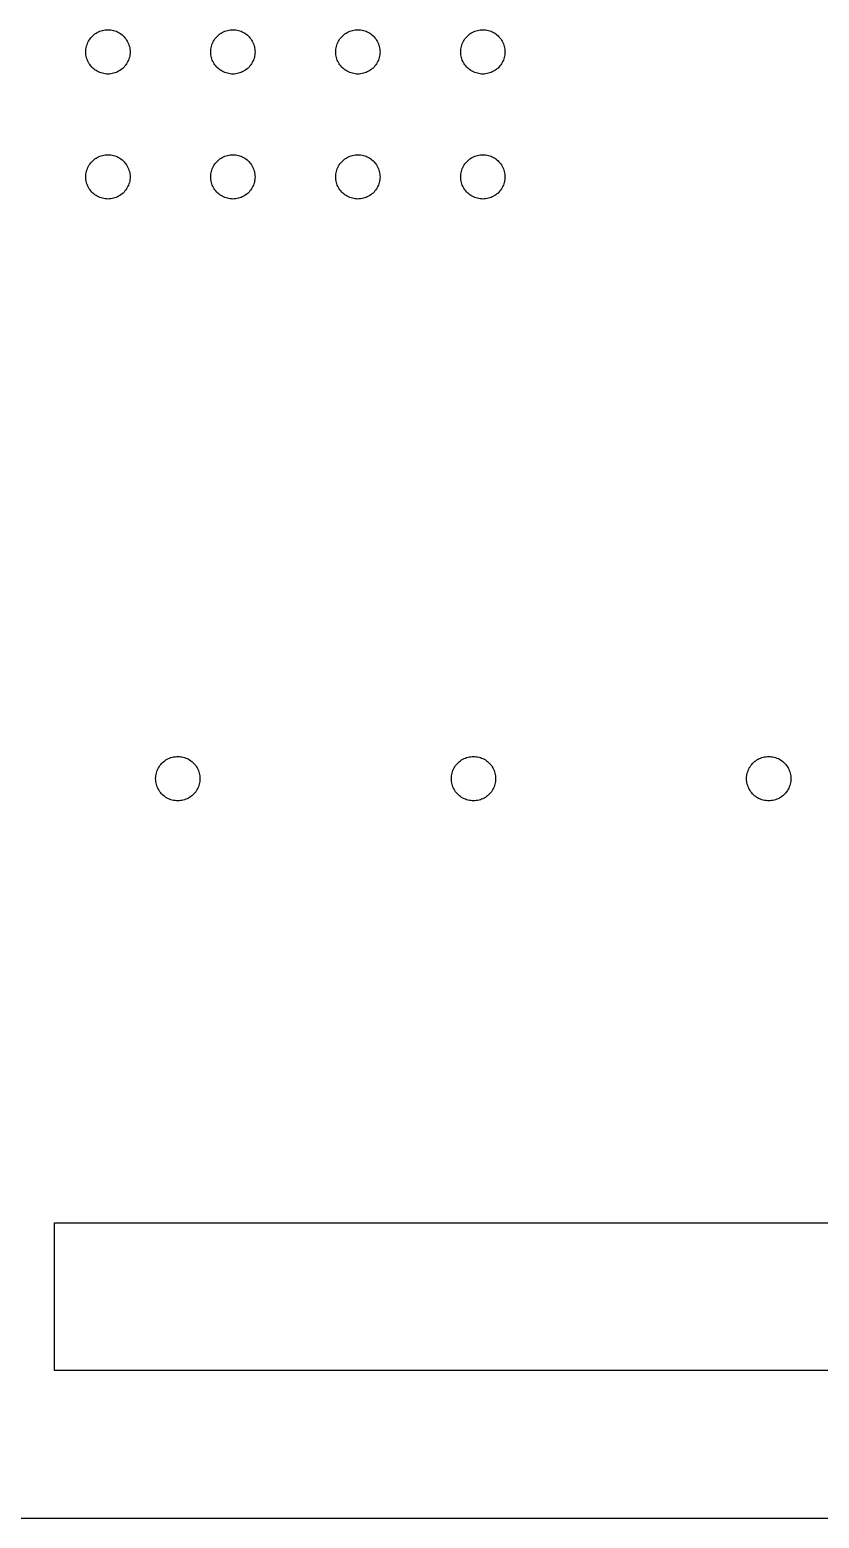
# Model space of a CAD drawing. Header units: metres. Extents: x 0 to 494, y 0 to 238.
# Drawn here: x 28.62 to 44.67, y 84.65 to 114.9 of the extents above; entities that cross this region are included whole.
import ezdxf

# ---------------------------------------------------------------- set-up
doc = ezdxf.new("R2010")
doc.units = ezdxf.units.M

msp = doc.modelspace()

# ---------------------------------------------------------------- linework, layer by layer
for p, q in [((29.8028, 114.638), (29.8157, 114.663)), ((29.8157, 114.663), (29.83, 114.688)), ((29.83, 114.688), (29.8459, 114.711)), ((29.8459, 114.711), (29.8633, 114.733)), ((29.8633, 114.733), (29.882, 114.755)), ((29.882, 114.755), (29.9019, 114.775)), ((29.9019, 114.775), (29.9232, 114.793)), ((29.9232, 114.793), (29.9455, 114.811)), ((29.9455, 114.811), (29.9689, 114.826)), ((29.9689, 114.826), (29.9932, 114.841)), ((29.9932, 114.841), (30.0184, 114.854)), ((30.0184, 114.854), (30.0443, 114.865)), ((30.0443, 114.865), (30.0709, 114.874)), ((30.0709, 114.874), (30.0981, 114.882)), ((30.0981, 114.882), (30.1257, 114.889)), ((30.1257, 114.889), (30.1536, 114.893)), ((30.1536, 114.893), (30.1817, 114.896)), ((30.1817, 114.896), (30.21, 114.896)), ((30.21, 114.896), (30.2383, 114.896)), ((30.2383, 114.896), (30.2664, 114.893)), ((30.2664, 114.893), (30.2943, 114.889)), ((30.2943, 114.889), (30.3219, 114.882)), ((30.3219, 114.882), (30.349, 114.874)), ((30.349, 114.874), (30.3756, 114.865)), ((30.3756, 114.865), (30.4016, 114.854)), ((30.4016, 114.854), (30.4268, 114.841)), ((30.4268, 114.841), (30.4511, 114.826)), ((30.4511, 114.826), (30.4745, 114.811)), ((30.4745, 114.811), (30.4968, 114.793)), ((30.4968, 114.793), (30.518, 114.775)), ((30.518, 114.775), (30.538, 114.755)), ((30.538, 114.755), (30.5567, 114.733)), ((30.5567, 114.733), (30.5741, 114.711)), ((30.5741, 114.711), (30.5899, 114.688)), ((30.5899, 114.688), (30.6043, 114.663)), ((30.6043, 114.663), (30.6172, 114.638)), ((32.3428, 114.638), (32.3557, 114.663)), ((32.3557, 114.663), (32.37, 114.688)), ((32.37, 114.688), (32.3859, 114.711)), ((32.3859, 114.711), (32.4033, 114.733)), ((32.4033, 114.733), (32.422, 114.755)), ((32.422, 114.755), (32.4419, 114.775)), ((32.4419, 114.775), (32.4632, 114.793)), ((32.4632, 114.793), (32.4855, 114.811)), ((32.4855, 114.811), (32.5089, 114.826)), ((32.5089, 114.826), (32.5332, 114.841)), ((32.5332, 114.841), (32.5584, 114.854)), ((32.5584, 114.854), (32.5843, 114.865)), ((32.5843, 114.865), (32.6109, 114.874)), ((32.6109, 114.874), (32.6381, 114.882)), ((32.6381, 114.882), (32.6657, 114.889)), ((32.6657, 114.889), (32.6936, 114.893)), ((32.6936, 114.893), (32.7217, 114.896)), ((32.7217, 114.896), (32.75, 114.896)), ((32.75, 114.896), (32.7782, 114.896)), ((32.7782, 114.896), (32.8064, 114.893)), ((32.8064, 114.893), (32.8343, 114.889)), ((32.8343, 114.889), (32.8619, 114.882)), ((32.8619, 114.882), (32.8891, 114.874)), ((32.8891, 114.874), (32.9156, 114.865)), ((32.9156, 114.865), (32.9416, 114.854)), ((32.9416, 114.854), (32.9668, 114.841)), ((32.9668, 114.841), (32.9911, 114.826)), ((32.9911, 114.826), (33.0145, 114.811)), ((33.0145, 114.811), (33.0368, 114.793)), ((33.0368, 114.793), (33.058, 114.775)), ((33.058, 114.775), (33.078, 114.755)), ((33.078, 114.755), (33.0967, 114.733)), ((33.0967, 114.733), (33.114, 114.711)), ((33.114, 114.711), (33.1299, 114.688)), ((33.1299, 114.688), (33.1443, 114.663)), ((33.1443, 114.663), (33.1572, 114.638)), ((34.8828, 114.638), (34.8957, 114.663)), ((34.8957, 114.663), (34.91, 114.688)), ((34.91, 114.688), (34.9259, 114.711)), ((34.9259, 114.711), (34.9433, 114.733)), ((34.9433, 114.733), (34.962, 114.755)), ((34.962, 114.755), (34.9819, 114.775)), ((34.9819, 114.775), (35.0032, 114.793)), ((35.0032, 114.793), (35.0255, 114.811)), ((35.0255, 114.811), (35.0489, 114.826)), ((35.0489, 114.826), (35.0732, 114.841)), ((35.0732, 114.841), (35.0984, 114.854)), ((35.0984, 114.854), (35.1243, 114.865)), ((35.1243, 114.865), (35.1509, 114.874)), ((35.1509, 114.874), (35.1781, 114.882)), ((35.1781, 114.882), (35.2057, 114.889)), ((35.2057, 114.889), (35.2336, 114.893)), ((35.2336, 114.893), (35.2617, 114.896)), ((35.2617, 114.896), (35.29, 114.896)), ((35.29, 114.896), (35.3183, 114.896)), ((35.3183, 114.896), (35.3464, 114.893)), ((35.3464, 114.893), (35.3743, 114.889)), ((35.3743, 114.889), (35.4019, 114.882)), ((35.4019, 114.882), (35.429, 114.874)), ((35.429, 114.874), (35.4556, 114.865)), ((35.4556, 114.865), (35.4816, 114.854)), ((35.4816, 114.854), (35.5068, 114.841)), ((35.5068, 114.841), (35.5311, 114.826)), ((35.5311, 114.826), (35.5545, 114.811)), ((35.5545, 114.811), (35.5768, 114.793)), ((35.5768, 114.793), (35.598, 114.775)), ((35.598, 114.775), (35.618, 114.755)), ((35.618, 114.755), (35.6367, 114.733)), ((35.6367, 114.733), (35.6541, 114.711)), ((35.6541, 114.711), (35.6699, 114.688)), ((35.6699, 114.688), (35.6843, 114.663)), ((35.6843, 114.663), (35.6972, 114.638)), ((37.4228, 114.638), (37.4357, 114.663)), ((37.4357, 114.663), (37.45, 114.688)), ((37.45, 114.688), (37.4659, 114.711)), ((37.4659, 114.711), (37.4833, 114.733)), ((37.4833, 114.733), (37.502, 114.755)), ((37.502, 114.755), (37.5219, 114.775)), ((37.5219, 114.775), (37.5432, 114.793)), ((37.5432, 114.793), (37.5655, 114.811)), ((37.5655, 114.811), (37.5889, 114.826)), ((37.5889, 114.826), (37.6132, 114.841)), ((37.6132, 114.841), (37.6384, 114.854)), ((37.6384, 114.854), (37.6643, 114.865)), ((37.6643, 114.865), (37.6909, 114.874)), ((37.6909, 114.874), (37.7181, 114.882)), ((37.7181, 114.882), (37.7457, 114.889)), ((37.7457, 114.889), (37.7736, 114.893)), ((37.7736, 114.893), (37.8017, 114.896)), ((37.8017, 114.896), (37.83, 114.896)), ((37.83, 114.896), (37.8582, 114.896)), ((37.8582, 114.896), (37.8864, 114.893)), ((37.8864, 114.893), (37.9143, 114.889)), ((37.9143, 114.889), (37.9419, 114.882)), ((37.9419, 114.882), (37.9691, 114.874)), ((37.9691, 114.874), (37.9957, 114.865)), ((37.9957, 114.865), (38.0216, 114.854)), ((38.0216, 114.854), (38.0468, 114.841)), ((38.0468, 114.841), (38.0711, 114.826)), ((38.0711, 114.826), (38.0945, 114.811)), ((38.0945, 114.811), (38.1168, 114.793)), ((38.1168, 114.793), (38.138, 114.775)), ((38.138, 114.775), (38.158, 114.755)), ((38.158, 114.755), (38.1767, 114.733)), ((38.1767, 114.733), (38.194, 114.711)), ((38.194, 114.711), (38.2099, 114.688)), ((38.2099, 114.688), (38.2243, 114.663)), ((38.2243, 114.663), (38.2372, 114.638)), ((29.76, 114.446), (29.7609, 114.475)), ((29.7609, 114.418), (29.76, 114.446)), ((29.7609, 114.475), (29.7635, 114.503)), ((29.7635, 114.39), (29.7609, 114.418)), ((29.7635, 114.503), (29.768, 114.531)), ((29.768, 114.362), (29.7635, 114.39)), ((29.768, 114.531), (29.7741, 114.558)), ((29.7741, 114.335), (29.768, 114.362)), ((29.7741, 114.558), (29.782, 114.586)), ((29.782, 114.586), (29.7916, 114.612)), ((29.7916, 114.612), (29.8028, 114.638)), ((30.6172, 114.638), (30.6284, 114.612)), ((30.6284, 114.612), (30.638, 114.586)), ((30.638, 114.586), (30.6459, 114.558)), ((30.6459, 114.558), (30.652, 114.531)), ((30.652, 114.362), (30.6459, 114.335)), ((30.652, 114.531), (30.6564, 114.503)), ((30.6564, 114.39), (30.652, 114.362)), ((30.6564, 114.503), (30.6591, 114.475)), ((30.6591, 114.418), (30.6564, 114.39)), ((30.6591, 114.475), (30.66, 114.446)), ((30.66, 114.446), (30.6591, 114.418)), ((32.3, 114.446), (32.3009, 114.475)), ((32.3009, 114.418), (32.3, 114.446)), ((32.3009, 114.475), (32.3035, 114.503)), ((32.3035, 114.39), (32.3009, 114.418)), ((32.3035, 114.503), (32.308, 114.531)), ((32.308, 114.362), (32.3035, 114.39)), ((32.308, 114.531), (32.3141, 114.558)), ((32.3141, 114.335), (32.308, 114.362)), ((32.3141, 114.558), (32.322, 114.586)), ((32.322, 114.586), (32.3316, 114.612)), ((32.3316, 114.612), (32.3428, 114.638)), ((33.1572, 114.638), (33.1684, 114.612)), ((33.1684, 114.612), (33.178, 114.586)), ((33.178, 114.586), (33.1859, 114.558)), ((33.1859, 114.558), (33.192, 114.531)), ((33.192, 114.362), (33.1859, 114.335)), ((33.192, 114.531), (33.1964, 114.503)), ((33.1964, 114.39), (33.192, 114.362)), ((33.1964, 114.503), (33.1991, 114.475)), ((33.1991, 114.418), (33.1964, 114.39)), ((33.1991, 114.475), (33.2, 114.446)), ((33.2, 114.446), (33.1991, 114.418)), ((34.84, 114.446), (34.8409, 114.475)), ((34.8409, 114.418), (34.84, 114.446)), ((34.8409, 114.475), (34.8435, 114.503)), ((34.8435, 114.39), (34.8409, 114.418)), ((34.8435, 114.503), (34.848, 114.531)), ((34.848, 114.362), (34.8435, 114.39)), ((34.848, 114.531), (34.8541, 114.558)), ((34.8541, 114.335), (34.848, 114.362)), ((34.8541, 114.558), (34.862, 114.586)), ((34.862, 114.586), (34.8716, 114.612)), ((34.8716, 114.612), (34.8828, 114.638)), ((35.6972, 114.638), (35.7084, 114.612)), ((35.7084, 114.612), (35.718, 114.586)), ((35.718, 114.586), (35.7259, 114.558)), ((35.7259, 114.558), (35.732, 114.531)), ((35.732, 114.362), (35.7259, 114.335)), ((35.732, 114.531), (35.7365, 114.503)), ((35.7365, 114.39), (35.732, 114.362)), ((35.7365, 114.503), (35.7391, 114.475)), ((35.7391, 114.418), (35.7365, 114.39)), ((35.7391, 114.475), (35.74, 114.446)), ((35.74, 114.446), (35.7391, 114.418)), ((37.38, 114.446), (37.3809, 114.475)), ((37.3809, 114.418), (37.38, 114.446)), ((37.3809, 114.475), (37.3835, 114.503)), ((37.3835, 114.39), (37.3809, 114.418)), ((37.3835, 114.503), (37.388, 114.531)), ((37.388, 114.362), (37.3835, 114.39)), ((37.388, 114.531), (37.3941, 114.558)), ((37.3941, 114.335), (37.388, 114.362)), ((37.3941, 114.558), (37.402, 114.586)), ((37.402, 114.586), (37.4116, 114.612)), ((37.4116, 114.612), (37.4228, 114.638)), ((38.2372, 114.638), (38.2484, 114.612)), ((38.2484, 114.612), (38.258, 114.586)), ((38.258, 114.586), (38.2659, 114.558)), ((38.2659, 114.558), (38.272, 114.531)), ((38.272, 114.362), (38.2659, 114.335)), ((38.272, 114.531), (38.2764, 114.503)), ((38.2764, 114.39), (38.272, 114.362)), ((38.2764, 114.503), (38.2791, 114.475)), ((38.2791, 114.418), (38.2764, 114.39)), ((38.2791, 114.475), (38.28, 114.446)), ((38.28, 114.446), (38.2791, 114.418)), ((29.782, 114.307), (29.7741, 114.335)), ((29.7916, 114.281), (29.782, 114.307)), ((29.8028, 114.255), (29.7916, 114.281)), ((29.8157, 114.23), (29.8028, 114.255)), ((29.83, 114.205), (29.8157, 114.23)), ((29.8459, 114.182), (29.83, 114.205)), ((29.8633, 114.16), (29.8459, 114.182)), ((29.882, 114.138), (29.8633, 114.16)), ((29.9019, 114.118), (29.882, 114.138)), ((29.9232, 114.1), (29.9019, 114.118)), ((29.9455, 114.082), (29.9232, 114.1)), ((29.9689, 114.067), (29.9455, 114.082)), ((29.9932, 114.052), (29.9689, 114.067)), ((30.0184, 114.039), (29.9932, 114.052)), ((30.4268, 114.052), (30.4016, 114.039)), ((30.4511, 114.067), (30.4268, 114.052)), ((30.4745, 114.082), (30.4511, 114.067)), ((30.4968, 114.1), (30.4745, 114.082)), ((30.518, 114.118), (30.4968, 114.1)), ((30.538, 114.138), (30.518, 114.118)), ((30.5567, 114.16), (30.538, 114.138)), ((30.5741, 114.182), (30.5567, 114.16)), ((30.5899, 114.205), (30.5741, 114.182)), ((30.6043, 114.23), (30.5899, 114.205)), ((30.6172, 114.255), (30.6043, 114.23)), ((30.6284, 114.281), (30.6172, 114.255)), ((30.638, 114.307), (30.6284, 114.281)), ((30.6459, 114.335), (30.638, 114.307)), ((32.322, 114.307), (32.3141, 114.335)), ((32.3316, 114.281), (32.322, 114.307)), ((32.3428, 114.255), (32.3316, 114.281)), ((32.3557, 114.23), (32.3428, 114.255)), ((32.37, 114.205), (32.3557, 114.23)), ((32.3859, 114.182), (32.37, 114.205)), ((32.4033, 114.16), (32.3859, 114.182)), ((32.422, 114.138), (32.4033, 114.16)), ((32.4419, 114.118), (32.422, 114.138)), ((32.4632, 114.1), (32.4419, 114.118)), ((32.4855, 114.082), (32.4632, 114.1)), ((32.5089, 114.067), (32.4855, 114.082)), ((32.5332, 114.052), (32.5089, 114.067)), ((32.5584, 114.039), (32.5332, 114.052)), ((32.9668, 114.052), (32.9416, 114.039)), ((32.9911, 114.067), (32.9668, 114.052)), ((33.0145, 114.082), (32.9911, 114.067)), ((33.0368, 114.1), (33.0145, 114.082)), ((33.058, 114.118), (33.0368, 114.1)), ((33.078, 114.138), (33.058, 114.118)), ((33.0967, 114.16), (33.078, 114.138)), ((33.114, 114.182), (33.0967, 114.16)), ((33.1299, 114.205), (33.114, 114.182)), ((33.1443, 114.23), (33.1299, 114.205)), ((33.1572, 114.255), (33.1443, 114.23)), ((33.1684, 114.281), (33.1572, 114.255)), ((33.178, 114.307), (33.1684, 114.281)), ((33.1859, 114.335), (33.178, 114.307)), ((34.862, 114.307), (34.8541, 114.335)), ((34.8716, 114.281), (34.862, 114.307)), ((34.8828, 114.255), (34.8716, 114.281)), ((34.8957, 114.23), (34.8828, 114.255)), ((34.91, 114.205), (34.8957, 114.23)), ((34.9259, 114.182), (34.91, 114.205)), ((34.9433, 114.16), (34.9259, 114.182)), ((34.962, 114.138), (34.9433, 114.16)), ((34.9819, 114.118), (34.962, 114.138)), ((35.0032, 114.1), (34.9819, 114.118)), ((35.0255, 114.082), (35.0032, 114.1)), ((35.0489, 114.067), (35.0255, 114.082)), ((35.0732, 114.052), (35.0489, 114.067)), ((35.0984, 114.039), (35.0732, 114.052)), ((35.5068, 114.052), (35.4816, 114.039)), ((35.5311, 114.067), (35.5068, 114.052)), ((35.5545, 114.082), (35.5311, 114.067)), ((35.5768, 114.1), (35.5545, 114.082)), ((35.598, 114.118), (35.5768, 114.1)), ((35.618, 114.138), (35.598, 114.118)), ((35.6367, 114.16), (35.618, 114.138)), ((35.6541, 114.182), (35.6367, 114.16)), ((35.6699, 114.205), (35.6541, 114.182)), ((35.6843, 114.23), (35.6699, 114.205)), ((35.6972, 114.255), (35.6843, 114.23)), ((35.7084, 114.281), (35.6972, 114.255)), ((35.718, 114.307), (35.7084, 114.281)), ((35.7259, 114.335), (35.718, 114.307)), ((37.402, 114.307), (37.3941, 114.335)), ((37.4116, 114.281), (37.402, 114.307)), ((37.4228, 114.255), (37.4116, 114.281)), ((37.4357, 114.23), (37.4228, 114.255)), ((37.45, 114.205), (37.4357, 114.23)), ((37.4659, 114.182), (37.45, 114.205)), ((37.4833, 114.16), (37.4659, 114.182)), ((37.502, 114.138), (37.4833, 114.16)), ((37.5219, 114.118), (37.502, 114.138)), ((37.5432, 114.1), (37.5219, 114.118)), ((37.5655, 114.082), (37.5432, 114.1)), ((37.5889, 114.067), (37.5655, 114.082)), ((37.6132, 114.052), (37.5889, 114.067)), ((37.6384, 114.039), (37.6132, 114.052)), ((38.0468, 114.052), (38.0216, 114.039)), ((38.0711, 114.067), (38.0468, 114.052)), ((38.0945, 114.082), (38.0711, 114.067)), ((38.1168, 114.1), (38.0945, 114.082)), ((38.138, 114.118), (38.1168, 114.1)), ((38.158, 114.138), (38.138, 114.118)), ((38.1767, 114.16), (38.158, 114.138)), ((38.194, 114.182), (38.1767, 114.16)), ((38.2099, 114.205), (38.194, 114.182)), ((38.2243, 114.23), (38.2099, 114.205)), ((38.2372, 114.255), (38.2243, 114.23)), ((38.2484, 114.281), (38.2372, 114.255)), ((38.258, 114.307), (38.2484, 114.281)), ((38.2659, 114.335), (38.258, 114.307)), ((30.0443, 114.028), (30.0184, 114.039)), ((30.0709, 114.019), (30.0443, 114.028)), ((30.0981, 114.011), (30.0709, 114.019)), ((30.1257, 114.004), (30.0981, 114.011)), ((30.1536, 114), (30.1257, 114.004)), ((30.1817, 113.997), (30.1536, 114)), ((30.21, 113.996), (30.1817, 113.997)), ((30.2383, 113.997), (30.21, 113.996)), ((30.2664, 114), (30.2383, 113.997)), ((30.2943, 114.004), (30.2664, 114)), ((30.3219, 114.011), (30.2943, 114.004)), ((30.349, 114.019), (30.3219, 114.011)), ((30.3756, 114.028), (30.349, 114.019)), ((30.4016, 114.039), (30.3756, 114.028)), ((32.5843, 114.028), (32.5584, 114.039)), ((32.6109, 114.019), (32.5843, 114.028)), ((32.6381, 114.011), (32.6109, 114.019)), ((32.6657, 114.004), (32.6381, 114.011)), ((32.6936, 114), (32.6657, 114.004)), ((32.7217, 113.997), (32.6936, 114)), ((32.75, 113.996), (32.7217, 113.997)), ((32.7782, 113.997), (32.75, 113.996)), ((32.8064, 114), (32.7782, 113.997)), ((32.8343, 114.004), (32.8064, 114)), ((32.8619, 114.011), (32.8343, 114.004)), ((32.8891, 114.019), (32.8619, 114.011)), ((32.9156, 114.028), (32.8891, 114.019)), ((32.9416, 114.039), (32.9156, 114.028)), ((35.1243, 114.028), (35.0984, 114.039)), ((35.1509, 114.019), (35.1243, 114.028)), ((35.1781, 114.011), (35.1509, 114.019)), ((35.2057, 114.004), (35.1781, 114.011)), ((35.2336, 114), (35.2057, 114.004)), ((35.2617, 113.997), (35.2336, 114)), ((35.29, 113.996), (35.2617, 113.997)), ((35.3183, 113.997), (35.29, 113.996)), ((35.3464, 114), (35.3183, 113.997)), ((35.3743, 114.004), (35.3464, 114)), ((35.4019, 114.011), (35.3743, 114.004)), ((35.429, 114.019), (35.4019, 114.011)), ((35.4556, 114.028), (35.429, 114.019)), ((35.4816, 114.039), (35.4556, 114.028)), ((37.6643, 114.028), (37.6384, 114.039)), ((37.6909, 114.019), (37.6643, 114.028)), ((37.7181, 114.011), (37.6909, 114.019)), ((37.7457, 114.004), (37.7181, 114.011)), ((37.7736, 114), (37.7457, 114.004)), ((37.8017, 113.997), (37.7736, 114)), ((37.83, 113.996), (37.8017, 113.997)), ((37.8582, 113.997), (37.83, 113.996)), ((37.8864, 114), (37.8582, 113.997)), ((37.9143, 114.004), (37.8864, 114)), ((37.9419, 114.011), (37.9143, 114.004)), ((37.9691, 114.019), (37.9419, 114.011)), ((37.9957, 114.028), (37.9691, 114.019)), ((38.0216, 114.039), (37.9957, 114.028)), ((29.882, 112.215), (29.9019, 112.235)), ((29.9019, 112.235), (29.9232, 112.253)), ((29.9232, 112.253), (29.9455, 112.271)), ((29.9455, 112.271), (29.9689, 112.286)), ((29.9689, 112.286), (29.9932, 112.301)), ((29.9932, 112.301), (30.0184, 112.314)), ((30.0184, 112.314), (30.0443, 112.325)), ((30.0443, 112.325), (30.0709, 112.334)), ((30.0709, 112.334), (30.0981, 112.342)), ((30.0981, 112.342), (30.1257, 112.349)), ((30.1257, 112.349), (30.1536, 112.353)), ((30.1536, 112.353), (30.1817, 112.356)), ((30.1817, 112.356), (30.21, 112.356)), ((30.21, 112.356), (30.2383, 112.356)), ((30.2383, 112.356), (30.2664, 112.353)), ((30.2664, 112.353), (30.2943, 112.349)), ((30.2943, 112.349), (30.3219, 112.342)), ((30.3219, 112.342), (30.349, 112.334)), ((30.349, 112.334), (30.3756, 112.325)), ((30.3756, 112.325), (30.4016, 112.314)), ((30.4016, 112.314), (30.4268, 112.301)), ((30.4268, 112.301), (30.4511, 112.286)), ((30.4511, 112.286), (30.4745, 112.271)), ((30.4745, 112.271), (30.4968, 112.253)), ((30.4968, 112.253), (30.518, 112.235)), ((30.518, 112.235), (30.538, 112.215)), ((32.422, 112.215), (32.4419, 112.235)), ((32.4419, 112.235), (32.4632, 112.253)), ((32.4632, 112.253), (32.4855, 112.271)), ((32.4855, 112.271), (32.5089, 112.286)), ((32.5089, 112.286), (32.5332, 112.301)), ((32.5332, 112.301), (32.5584, 112.314)), ((32.5584, 112.314), (32.5843, 112.325)), ((32.5843, 112.325), (32.6109, 112.334)), ((32.6109, 112.334), (32.6381, 112.342)), ((32.6381, 112.342), (32.6657, 112.349)), ((32.6657, 112.349), (32.6936, 112.353)), ((32.6936, 112.353), (32.7217, 112.356)), ((32.7217, 112.356), (32.75, 112.356)), ((32.75, 112.356), (32.7782, 112.356)), ((32.7782, 112.356), (32.8064, 112.353)), ((32.8064, 112.353), (32.8343, 112.349)), ((32.8343, 112.349), (32.8619, 112.342)), ((32.8619, 112.342), (32.8891, 112.334)), ((32.8891, 112.334), (32.9156, 112.325)), ((32.9156, 112.325), (32.9416, 112.314)), ((32.9416, 112.314), (32.9668, 112.301)), ((32.9668, 112.301), (32.9911, 112.286)), ((32.9911, 112.286), (33.0145, 112.271)), ((33.0145, 112.271), (33.0368, 112.253)), ((33.0368, 112.253), (33.058, 112.235)), ((33.058, 112.235), (33.078, 112.215)), ((34.962, 112.215), (34.9819, 112.235)), ((34.9819, 112.235), (35.0032, 112.253)), ((35.0032, 112.253), (35.0255, 112.271)), ((35.0255, 112.271), (35.0489, 112.286)), ((35.0489, 112.286), (35.0732, 112.301)), ((35.0732, 112.301), (35.0984, 112.314)), ((35.0984, 112.314), (35.1243, 112.325)), ((35.1243, 112.325), (35.1509, 112.334)), ((35.1509, 112.334), (35.1781, 112.342)), ((35.1781, 112.342), (35.2057, 112.349)), ((35.2057, 112.349), (35.2336, 112.353)), ((35.2336, 112.353), (35.2617, 112.356)), ((35.2617, 112.356), (35.29, 112.356)), ((35.29, 112.356), (35.3183, 112.356)), ((35.3183, 112.356), (35.3464, 112.353)), ((35.3464, 112.353), (35.3743, 112.349)), ((35.3743, 112.349), (35.4019, 112.342)), ((35.4019, 112.342), (35.429, 112.334)), ((35.429, 112.334), (35.4556, 112.325)), ((35.4556, 112.325), (35.4816, 112.314)), ((35.4816, 112.314), (35.5068, 112.301)), ((35.5068, 112.301), (35.5311, 112.286)), ((35.5311, 112.286), (35.5545, 112.271)), ((35.5545, 112.271), (35.5768, 112.253)), ((35.5768, 112.253), (35.598, 112.235)), ((35.598, 112.235), (35.618, 112.215)), ((37.502, 112.215), (37.5219, 112.235)), ((37.5219, 112.235), (37.5432, 112.253)), ((37.5432, 112.253), (37.5655, 112.271)), ((37.5655, 112.271), (37.5889, 112.286)), ((37.5889, 112.286), (37.6132, 112.301)), ((37.6132, 112.301), (37.6384, 112.314)), ((37.6384, 112.314), (37.6643, 112.325)), ((37.6643, 112.325), (37.6909, 112.334)), ((37.6909, 112.334), (37.7181, 112.342)), ((37.7181, 112.342), (37.7457, 112.349)), ((37.7457, 112.349), (37.7736, 112.353)), ((37.7736, 112.353), (37.8017, 112.356)), ((37.8017, 112.356), (37.83, 112.356)), ((37.83, 112.356), (37.8582, 112.356)), ((37.8582, 112.356), (37.8864, 112.353)), ((37.8864, 112.353), (37.9143, 112.349)), ((37.9143, 112.349), (37.9419, 112.342)), ((37.9419, 112.342), (37.9691, 112.334)), ((37.9691, 112.334), (37.9957, 112.325)), ((37.9957, 112.325), (38.0216, 112.314)), ((38.0216, 112.314), (38.0468, 112.301)), ((38.0468, 112.301), (38.0711, 112.286)), ((38.0711, 112.286), (38.0945, 112.271)), ((38.0945, 112.271), (38.1168, 112.253)), ((38.1168, 112.253), (38.138, 112.235)), ((38.138, 112.235), (38.158, 112.215)), ((29.76, 111.906), (29.7609, 111.935)), ((29.7609, 111.935), (29.7635, 111.963)), ((29.7635, 111.963), (29.768, 111.991)), ((29.768, 111.991), (29.7741, 112.018)), ((29.7741, 112.018), (29.782, 112.046)), ((29.782, 112.046), (29.7916, 112.072)), ((29.7916, 112.072), (29.8028, 112.098)), ((29.8028, 112.098), (29.8157, 112.123)), ((29.8157, 112.123), (29.83, 112.148)), ((29.83, 112.148), (29.8459, 112.171)), ((29.8459, 112.171), (29.8633, 112.193)), ((29.8633, 112.193), (29.882, 112.215)), ((30.538, 112.215), (30.5567, 112.193)), ((30.5567, 112.193), (30.5741, 112.171)), ((30.5741, 112.171), (30.5899, 112.148)), ((30.5899, 112.148), (30.6043, 112.123)), ((30.6043, 112.123), (30.6172, 112.098)), ((30.6172, 112.098), (30.6284, 112.072)), ((30.6284, 112.072), (30.638, 112.046)), ((30.638, 112.046), (30.6459, 112.018)), ((30.6459, 112.018), (30.652, 111.991)), ((30.652, 111.991), (30.6564, 111.963)), ((30.6564, 111.963), (30.6591, 111.935)), ((30.6591, 111.935), (30.66, 111.906)), ((32.3, 111.906), (32.3009, 111.935)), ((32.3009, 111.935), (32.3035, 111.963)), ((32.3035, 111.963), (32.308, 111.991)), ((32.308, 111.991), (32.3141, 112.018)), ((32.3141, 112.018), (32.322, 112.046)), ((32.322, 112.046), (32.3316, 112.072)), ((32.3316, 112.072), (32.3428, 112.098)), ((32.3428, 112.098), (32.3557, 112.123)), ((32.3557, 112.123), (32.37, 112.148)), ((32.37, 112.148), (32.3859, 112.171)), ((32.3859, 112.171), (32.4033, 112.193)), ((32.4033, 112.193), (32.422, 112.215)), ((33.078, 112.215), (33.0967, 112.193)), ((33.0967, 112.193), (33.114, 112.171)), ((33.114, 112.171), (33.1299, 112.148)), ((33.1299, 112.148), (33.1443, 112.123)), ((33.1443, 112.123), (33.1572, 112.098)), ((33.1572, 112.098), (33.1684, 112.072)), ((33.1684, 112.072), (33.178, 112.046)), ((33.178, 112.046), (33.1859, 112.018)), ((33.1859, 112.018), (33.192, 111.991)), ((33.192, 111.991), (33.1964, 111.963)), ((33.1964, 111.963), (33.1991, 111.935)), ((33.1991, 111.935), (33.2, 111.906)), ((34.84, 111.906), (34.8409, 111.935)), ((34.8409, 111.935), (34.8435, 111.963)), ((34.8435, 111.963), (34.848, 111.991)), ((34.848, 111.991), (34.8541, 112.018)), ((34.8541, 112.018), (34.862, 112.046)), ((34.862, 112.046), (34.8716, 112.072)), ((34.8716, 112.072), (34.8828, 112.098)), ((34.8828, 112.098), (34.8957, 112.123)), ((34.8957, 112.123), (34.91, 112.148)), ((34.91, 112.148), (34.9259, 112.171)), ((34.9259, 112.171), (34.9433, 112.193)), ((34.9433, 112.193), (34.962, 112.215)), ((35.618, 112.215), (35.6367, 112.193)), ((35.6367, 112.193), (35.6541, 112.171)), ((35.6541, 112.171), (35.6699, 112.148)), ((35.6699, 112.148), (35.6843, 112.123)), ((35.6843, 112.123), (35.6972, 112.098)), ((35.6972, 112.098), (35.7084, 112.072)), ((35.7084, 112.072), (35.718, 112.046)), ((35.718, 112.046), (35.7259, 112.018)), ((35.7259, 112.018), (35.732, 111.991)), ((35.732, 111.991), (35.7365, 111.963)), ((35.7365, 111.963), (35.7391, 111.935)), ((35.7391, 111.935), (35.74, 111.906)), ((37.38, 111.906), (37.3809, 111.935)), ((37.3809, 111.935), (37.3835, 111.963)), ((37.3835, 111.963), (37.388, 111.991)), ((37.388, 111.991), (37.3941, 112.018)), ((37.3941, 112.018), (37.402, 112.046)), ((37.402, 112.046), (37.4116, 112.072)), ((37.4116, 112.072), (37.4228, 112.098)), ((37.4228, 112.098), (37.4357, 112.123)), ((37.4357, 112.123), (37.45, 112.148)), ((37.45, 112.148), (37.4659, 112.171)), ((37.4659, 112.171), (37.4833, 112.193)), ((37.4833, 112.193), (37.502, 112.215)), ((38.158, 112.215), (38.1767, 112.193)), ((38.1767, 112.193), (38.194, 112.171)), ((38.194, 112.171), (38.2099, 112.148)), ((38.2099, 112.148), (38.2243, 112.123)), ((38.2243, 112.123), (38.2372, 112.098)), ((38.2372, 112.098), (38.2484, 112.072)), ((38.2484, 112.072), (38.258, 112.046)), ((38.258, 112.046), (38.2659, 112.018)), ((38.2659, 112.018), (38.272, 111.991)), ((38.272, 111.991), (38.2764, 111.963)), ((38.2764, 111.963), (38.2791, 111.935)), ((38.2791, 111.935), (38.28, 111.906)), ((29.7609, 111.878), (29.76, 111.906)), ((29.7635, 111.85), (29.7609, 111.878)), ((29.768, 111.822), (29.7635, 111.85)), ((29.7741, 111.795), (29.768, 111.822)), ((29.782, 111.767), (29.7741, 111.795)), ((29.7916, 111.741), (29.782, 111.767)), ((29.8028, 111.715), (29.7916, 111.741)), ((29.8157, 111.69), (29.8028, 111.715)), ((29.83, 111.665), (29.8157, 111.69)), ((29.8459, 111.642), (29.83, 111.665)), ((29.8633, 111.62), (29.8459, 111.642)), ((30.5741, 111.642), (30.5567, 111.62)), ((30.5899, 111.665), (30.5741, 111.642)), ((30.6043, 111.69), (30.5899, 111.665)), ((30.6172, 111.715), (30.6043, 111.69)), ((30.6284, 111.741), (30.6172, 111.715)), ((30.638, 111.767), (30.6284, 111.741)), ((30.6459, 111.795), (30.638, 111.767)), ((30.652, 111.822), (30.6459, 111.795)), ((30.6564, 111.85), (30.652, 111.822)), ((30.6591, 111.878), (30.6564, 111.85)), ((30.66, 111.906), (30.6591, 111.878)), ((32.3009, 111.878), (32.3, 111.906)), ((32.3035, 111.85), (32.3009, 111.878)), ((32.308, 111.822), (32.3035, 111.85)), ((32.3141, 111.795), (32.308, 111.822)), ((32.322, 111.767), (32.3141, 111.795)), ((32.3316, 111.741), (32.322, 111.767)), ((32.3428, 111.715), (32.3316, 111.741)), ((32.3557, 111.69), (32.3428, 111.715)), ((32.37, 111.665), (32.3557, 111.69)), ((32.3859, 111.642), (32.37, 111.665)), ((32.4033, 111.62), (32.3859, 111.642)), ((33.114, 111.642), (33.0967, 111.62)), ((33.1299, 111.665), (33.114, 111.642)), ((33.1443, 111.69), (33.1299, 111.665)), ((33.1572, 111.715), (33.1443, 111.69)), ((33.1684, 111.741), (33.1572, 111.715)), ((33.178, 111.767), (33.1684, 111.741)), ((33.1859, 111.795), (33.178, 111.767)), ((33.192, 111.822), (33.1859, 111.795)), ((33.1964, 111.85), (33.192, 111.822)), ((33.1991, 111.878), (33.1964, 111.85)), ((33.2, 111.906), (33.1991, 111.878)), ((34.8409, 111.878), (34.84, 111.906)), ((34.8435, 111.85), (34.8409, 111.878)), ((34.848, 111.822), (34.8435, 111.85)), ((34.8541, 111.795), (34.848, 111.822)), ((34.862, 111.767), (34.8541, 111.795)), ((34.8716, 111.741), (34.862, 111.767)), ((34.8828, 111.715), (34.8716, 111.741)), ((34.8957, 111.69), (34.8828, 111.715)), ((34.91, 111.665), (34.8957, 111.69)), ((34.9259, 111.642), (34.91, 111.665)), ((34.9433, 111.62), (34.9259, 111.642)), ((35.6541, 111.642), (35.6367, 111.62)), ((35.6699, 111.665), (35.6541, 111.642)), ((35.6843, 111.69), (35.6699, 111.665)), ((35.6972, 111.715), (35.6843, 111.69)), ((35.7084, 111.741), (35.6972, 111.715)), ((35.718, 111.767), (35.7084, 111.741)), ((35.7259, 111.795), (35.718, 111.767)), ((35.732, 111.822), (35.7259, 111.795)), ((35.7365, 111.85), (35.732, 111.822)), ((35.7391, 111.878), (35.7365, 111.85)), ((35.74, 111.906), (35.7391, 111.878)), ((37.3809, 111.878), (37.38, 111.906)), ((37.3835, 111.85), (37.3809, 111.878)), ((37.388, 111.822), (37.3835, 111.85)), ((37.3941, 111.795), (37.388, 111.822)), ((37.402, 111.767), (37.3941, 111.795)), ((37.4116, 111.741), (37.402, 111.767)), ((37.4228, 111.715), (37.4116, 111.741)), ((37.4357, 111.69), (37.4228, 111.715)), ((37.45, 111.665), (37.4357, 111.69)), ((37.4659, 111.642), (37.45, 111.665)), ((37.4833, 111.62), (37.4659, 111.642)), ((38.194, 111.642), (38.1767, 111.62)), ((38.2099, 111.665), (38.194, 111.642)), ((38.2243, 111.69), (38.2099, 111.665)), ((38.2372, 111.715), (38.2243, 111.69)), ((38.2484, 111.741), (38.2372, 111.715)), ((38.258, 111.767), (38.2484, 111.741)), ((38.2659, 111.795), (38.258, 111.767)), ((38.272, 111.822), (38.2659, 111.795)), ((38.2764, 111.85), (38.272, 111.822)), ((38.2791, 111.878), (38.2764, 111.85)), ((38.28, 111.906), (38.2791, 111.878)), ((29.882, 111.598), (29.8633, 111.62)), ((29.9019, 111.578), (29.882, 111.598)), ((29.9232, 111.56), (29.9019, 111.578)), ((29.9455, 111.542), (29.9232, 111.56)), ((29.9689, 111.527), (29.9455, 111.542)), ((29.9932, 111.512), (29.9689, 111.527)), ((30.0184, 111.499), (29.9932, 111.512)), ((30.0443, 111.488), (30.0184, 111.499)), ((30.0709, 111.479), (30.0443, 111.488)), ((30.0981, 111.471), (30.0709, 111.479)), ((30.1257, 111.464), (30.0981, 111.471)), ((30.1536, 111.46), (30.1257, 111.464)), ((30.1817, 111.457), (30.1536, 111.46)), ((30.21, 111.456), (30.1817, 111.457)), ((30.2383, 111.457), (30.21, 111.456)), ((30.2664, 111.46), (30.2383, 111.457)), ((30.2943, 111.464), (30.2664, 111.46)), ((30.3219, 111.471), (30.2943, 111.464)), ((30.349, 111.479), (30.3219, 111.471)), ((30.3756, 111.488), (30.349, 111.479)), ((30.4016, 111.499), (30.3756, 111.488)), ((30.4268, 111.512), (30.4016, 111.499)), ((30.4511, 111.527), (30.4268, 111.512)), ((30.4745, 111.542), (30.4511, 111.527)), ((30.4968, 111.56), (30.4745, 111.542)), ((30.518, 111.578), (30.4968, 111.56)), ((30.538, 111.598), (30.518, 111.578)), ((30.5567, 111.62), (30.538, 111.598)), ((32.422, 111.598), (32.4033, 111.62)), ((32.4419, 111.578), (32.422, 111.598)), ((32.4632, 111.56), (32.4419, 111.578)), ((32.4855, 111.542), (32.4632, 111.56)), ((32.5089, 111.527), (32.4855, 111.542)), ((32.5332, 111.512), (32.5089, 111.527)), ((32.5584, 111.499), (32.5332, 111.512)), ((32.5843, 111.488), (32.5584, 111.499)), ((32.6109, 111.479), (32.5843, 111.488)), ((32.6381, 111.471), (32.6109, 111.479)), ((32.6657, 111.464), (32.6381, 111.471)), ((32.6936, 111.46), (32.6657, 111.464)), ((32.7217, 111.457), (32.6936, 111.46)), ((32.75, 111.456), (32.7217, 111.457)), ((32.7782, 111.457), (32.75, 111.456)), ((32.8064, 111.46), (32.7782, 111.457)), ((32.8343, 111.464), (32.8064, 111.46)), ((32.8619, 111.471), (32.8343, 111.464)), ((32.8891, 111.479), (32.8619, 111.471)), ((32.9156, 111.488), (32.8891, 111.479)), ((32.9416, 111.499), (32.9156, 111.488)), ((32.9668, 111.512), (32.9416, 111.499)), ((32.9911, 111.527), (32.9668, 111.512)), ((33.0145, 111.542), (32.9911, 111.527)), ((33.0368, 111.56), (33.0145, 111.542)), ((33.058, 111.578), (33.0368, 111.56)), ((33.078, 111.598), (33.058, 111.578)), ((33.0967, 111.62), (33.078, 111.598)), ((34.962, 111.598), (34.9433, 111.62)), ((34.9819, 111.578), (34.962, 111.598)), ((35.0032, 111.56), (34.9819, 111.578)), ((35.0255, 111.542), (35.0032, 111.56)), ((35.0489, 111.527), (35.0255, 111.542)), ((35.0732, 111.512), (35.0489, 111.527)), ((35.0984, 111.499), (35.0732, 111.512)), ((35.1243, 111.488), (35.0984, 111.499)), ((35.1509, 111.479), (35.1243, 111.488)), ((35.1781, 111.471), (35.1509, 111.479)), ((35.2057, 111.464), (35.1781, 111.471)), ((35.2336, 111.46), (35.2057, 111.464)), ((35.2617, 111.457), (35.2336, 111.46)), ((35.29, 111.456), (35.2617, 111.457)), ((35.3183, 111.457), (35.29, 111.456)), ((35.3464, 111.46), (35.3183, 111.457)), ((35.3743, 111.464), (35.3464, 111.46)), ((35.4019, 111.471), (35.3743, 111.464)), ((35.429, 111.479), (35.4019, 111.471)), ((35.4556, 111.488), (35.429, 111.479)), ((35.4816, 111.499), (35.4556, 111.488)), ((35.5068, 111.512), (35.4816, 111.499)), ((35.5311, 111.527), (35.5068, 111.512)), ((35.5545, 111.542), (35.5311, 111.527)), ((35.5768, 111.56), (35.5545, 111.542)), ((35.598, 111.578), (35.5768, 111.56)), ((35.618, 111.598), (35.598, 111.578)), ((35.6367, 111.62), (35.618, 111.598)), ((37.502, 111.598), (37.4833, 111.62)), ((37.5219, 111.578), (37.502, 111.598)), ((37.5432, 111.56), (37.5219, 111.578)), ((37.5655, 111.542), (37.5432, 111.56)), ((37.5889, 111.527), (37.5655, 111.542)), ((37.6132, 111.512), (37.5889, 111.527)), ((37.6384, 111.499), (37.6132, 111.512)), ((37.6643, 111.488), (37.6384, 111.499)), ((37.6909, 111.479), (37.6643, 111.488)), ((37.7181, 111.471), (37.6909, 111.479)), ((37.7457, 111.464), (37.7181, 111.471)), ((37.7736, 111.46), (37.7457, 111.464)), ((37.8017, 111.457), (37.7736, 111.46)), ((37.83, 111.456), (37.8017, 111.457)), ((37.8582, 111.457), (37.83, 111.456)), ((37.8864, 111.46), (37.8582, 111.457)), ((37.9143, 111.464), (37.8864, 111.46)), ((37.9419, 111.471), (37.9143, 111.464)), ((37.9691, 111.479), (37.9419, 111.471)), ((37.9957, 111.488), (37.9691, 111.479)), ((38.0216, 111.499), (37.9957, 111.488)), ((38.0468, 111.512), (38.0216, 111.499)), ((38.0711, 111.527), (38.0468, 111.512)), ((38.0945, 111.542), (38.0711, 111.527)), ((38.1168, 111.56), (38.0945, 111.542)), ((38.138, 111.578), (38.1168, 111.56)), ((38.158, 111.598), (38.138, 111.578)), ((38.1767, 111.62), (38.158, 111.598)), ((31.5736, 100.123), (31.6017, 100.126)), ((31.6017, 100.126), (31.63, 100.126)), ((31.63, 100.126), (31.6582, 100.126)), ((31.6582, 100.126), (31.6864, 100.123)), ((37.5836, 100.123), (37.6117, 100.126)), ((37.6117, 100.126), (37.64, 100.126)), ((37.64, 100.126), (37.6682, 100.126)), ((37.6682, 100.126), (37.6964, 100.123)), ((43.5836, 100.123), (43.6117, 100.126)), ((43.6117, 100.126), (43.64, 100.126)), ((43.64, 100.126), (43.6682, 100.126)), ((43.6682, 100.126), (43.6964, 100.123)), ((31.202, 99.8156), (31.2116, 99.8421)), ((31.2116, 99.8421), (31.2228, 99.8681)), ((31.2228, 99.8681), (31.2357, 99.8933)), ((31.2357, 99.8933), (31.25, 99.9176)), ((31.25, 99.9176), (31.2659, 99.941)), ((31.2659, 99.941), (31.2833, 99.9633)), ((31.2833, 99.9633), (31.302, 99.9845)), ((31.302, 99.9845), (31.3219, 100.005)), ((31.3219, 100.005), (31.3432, 100.023)), ((31.3432, 100.023), (31.3655, 100.041)), ((31.3655, 100.041), (31.3889, 100.056)), ((31.3889, 100.056), (31.4132, 100.071)), ((31.4132, 100.071), (31.4384, 100.084)), ((31.4384, 100.084), (31.4643, 100.095)), ((31.4643, 100.095), (31.4909, 100.104)), ((31.4909, 100.104), (31.5181, 100.112)), ((31.5181, 100.112), (31.5457, 100.119)), ((31.5457, 100.119), (31.5736, 100.123)), ((31.6864, 100.123), (31.7143, 100.119)), ((31.7143, 100.119), (31.7419, 100.112)), ((31.7419, 100.112), (31.769, 100.104)), ((31.769, 100.104), (31.7957, 100.095)), ((31.7957, 100.095), (31.8216, 100.084)), ((31.8216, 100.084), (31.8468, 100.071)), ((31.8468, 100.071), (31.8711, 100.056)), ((31.8711, 100.056), (31.8945, 100.041)), ((31.8945, 100.041), (31.9168, 100.023)), ((31.9168, 100.023), (31.938, 100.005)), ((31.938, 100.005), (31.958, 99.9845)), ((31.958, 99.9845), (31.9767, 99.9633)), ((31.9767, 99.9633), (31.994, 99.941)), ((31.994, 99.941), (32.0099, 99.9176)), ((32.0099, 99.9176), (32.0243, 99.8933)), ((32.0243, 99.8933), (32.0372, 99.8681)), ((32.0372, 99.8681), (32.0484, 99.8421)), ((32.0484, 99.8421), (32.058, 99.8156)), ((37.212, 99.8156), (37.2216, 99.8421)), ((37.2216, 99.8421), (37.2328, 99.8681)), ((37.2328, 99.8681), (37.2457, 99.8933)), ((37.2457, 99.8933), (37.26, 99.9176)), ((37.26, 99.9176), (37.2759, 99.941)), ((37.2759, 99.941), (37.2933, 99.9633)), ((37.2933, 99.9633), (37.312, 99.9845)), ((37.312, 99.9845), (37.3319, 100.005)), ((37.3319, 100.005), (37.3531, 100.023)), ((37.3531, 100.023), (37.3755, 100.041)), ((37.3755, 100.041), (37.3989, 100.056)), ((37.3989, 100.056), (37.4232, 100.071)), ((37.4232, 100.071), (37.4484, 100.084)), ((37.4484, 100.084), (37.4743, 100.095)), ((37.4743, 100.095), (37.5009, 100.104)), ((37.5009, 100.104), (37.5281, 100.112)), ((37.5281, 100.112), (37.5557, 100.119)), ((37.5557, 100.119), (37.5836, 100.123)), ((37.6964, 100.123), (37.7243, 100.119)), ((37.7243, 100.119), (37.7519, 100.112)), ((37.7519, 100.112), (37.7791, 100.104)), ((37.7791, 100.104), (37.8056, 100.095)), ((37.8056, 100.095), (37.8316, 100.084)), ((37.8316, 100.084), (37.8568, 100.071)), ((37.8568, 100.071), (37.8811, 100.056)), ((37.8811, 100.056), (37.9045, 100.041)), ((37.9045, 100.041), (37.9268, 100.023)), ((37.9268, 100.023), (37.948, 100.005)), ((37.948, 100.005), (37.968, 99.9845)), ((37.968, 99.9845), (37.9867, 99.9633)), ((37.9867, 99.9633), (38.004, 99.941)), ((38.004, 99.941), (38.0199, 99.9176)), ((38.0199, 99.9176), (38.0343, 99.8933)), ((38.0343, 99.8933), (38.0472, 99.8681)), ((38.0472, 99.8681), (38.0584, 99.8421)), ((38.0584, 99.8421), (38.068, 99.8156)), ((43.212, 99.8156), (43.2216, 99.8421)), ((43.2216, 99.8421), (43.2328, 99.8681)), ((43.2328, 99.8681), (43.2457, 99.8933)), ((43.2457, 99.8933), (43.26, 99.9176)), ((43.26, 99.9176), (43.2759, 99.941)), ((43.2759, 99.941), (43.2933, 99.9633)), ((43.2933, 99.9633), (43.312, 99.9845)), ((43.312, 99.9845), (43.3319, 100.005)), ((43.3319, 100.005), (43.3531, 100.023)), ((43.3531, 100.023), (43.3755, 100.041)), ((43.3755, 100.041), (43.3989, 100.056)), ((43.3989, 100.056), (43.4232, 100.071)), ((43.4232, 100.071), (43.4484, 100.084)), ((43.4484, 100.084), (43.4743, 100.095)), ((43.4743, 100.095), (43.5009, 100.104)), ((43.5009, 100.104), (43.5281, 100.112)), ((43.5281, 100.112), (43.5557, 100.119)), ((43.5557, 100.119), (43.5836, 100.123)), ((43.6964, 100.123), (43.7243, 100.119)), ((43.7243, 100.119), (43.7519, 100.112)), ((43.7519, 100.112), (43.7791, 100.104)), ((43.7791, 100.104), (43.8056, 100.095)), ((43.8056, 100.095), (43.8316, 100.084)), ((43.8316, 100.084), (43.8568, 100.071)), ((43.8568, 100.071), (43.8811, 100.056)), ((43.8811, 100.056), (43.9045, 100.041)), ((43.9045, 100.041), (43.9268, 100.023)), ((43.9268, 100.023), (43.948, 100.005)), ((43.948, 100.005), (43.968, 99.9845)), ((43.968, 99.9845), (43.9867, 99.9633)), ((43.9867, 99.9633), (44.004, 99.941)), ((44.004, 99.941), (44.0199, 99.9176)), ((44.0199, 99.9176), (44.0343, 99.8933)), ((44.0343, 99.8933), (44.0472, 99.8681)), ((44.0472, 99.8681), (44.0584, 99.8421)), ((44.0584, 99.8421), (44.068, 99.8156)), ((31.18, 99.6765), (31.1809, 99.7047)), ((31.1809, 99.6482), (31.18, 99.6765)), ((31.1809, 99.7047), (31.1835, 99.7329)), ((31.1835, 99.6201), (31.1809, 99.6482)), ((31.1835, 99.7329), (31.188, 99.7608)), ((31.188, 99.5922), (31.1835, 99.6201)), ((31.188, 99.7608), (31.1941, 99.7884)), ((31.1941, 99.5646), (31.188, 99.5922)), ((31.1941, 99.7884), (31.202, 99.8156)), ((31.202, 99.5374), (31.1941, 99.5646)), ((31.2116, 99.5108), (31.202, 99.5374)), ((32.058, 99.5374), (32.0484, 99.5108)), ((32.058, 99.8156), (32.0659, 99.7884)), ((32.0659, 99.5646), (32.058, 99.5374)), ((32.0659, 99.7884), (32.072, 99.7608)), ((32.072, 99.5922), (32.0659, 99.5646)), ((32.072, 99.7608), (32.0764, 99.7329)), ((32.0764, 99.6201), (32.072, 99.5922)), ((32.0764, 99.7329), (32.0791, 99.7047)), ((32.0791, 99.6482), (32.0764, 99.6201)), ((32.0791, 99.7047), (32.08, 99.6765)), ((32.08, 99.6765), (32.0791, 99.6482)), ((37.19, 99.6765), (37.1909, 99.7047)), ((37.1909, 99.6482), (37.19, 99.6765)), ((37.1909, 99.7047), (37.1935, 99.7329)), ((37.1935, 99.6201), (37.1909, 99.6482)), ((37.1935, 99.7329), (37.198, 99.7608)), ((37.198, 99.5922), (37.1935, 99.6201)), ((37.198, 99.7608), (37.2041, 99.7884)), ((37.2041, 99.5646), (37.198, 99.5922)), ((37.2041, 99.7884), (37.212, 99.8156)), ((37.212, 99.5374), (37.2041, 99.5646)), ((37.2216, 99.5108), (37.212, 99.5374)), ((38.068, 99.5374), (38.0584, 99.5108)), ((38.068, 99.8156), (38.0759, 99.7884)), ((38.0759, 99.5646), (38.068, 99.5374)), ((38.0759, 99.7884), (38.082, 99.7608)), ((38.082, 99.5922), (38.0759, 99.5646)), ((38.082, 99.7608), (38.0864, 99.7329)), ((38.0864, 99.6201), (38.082, 99.5922)), ((38.0864, 99.7329), (38.0891, 99.7047)), ((38.0891, 99.6482), (38.0864, 99.6201)), ((38.0891, 99.7047), (38.09, 99.6765)), ((38.09, 99.6765), (38.0891, 99.6482)), ((43.19, 99.6765), (43.1909, 99.7047)), ((43.1909, 99.6482), (43.19, 99.6765)), ((43.1909, 99.7047), (43.1935, 99.7329)), ((43.1935, 99.6201), (43.1909, 99.6482)), ((43.1935, 99.7329), (43.198, 99.7608)), ((43.198, 99.5922), (43.1935, 99.6201)), ((43.198, 99.7608), (43.2041, 99.7884)), ((43.2041, 99.5646), (43.198, 99.5922)), ((43.2041, 99.7884), (43.212, 99.8156)), ((43.212, 99.5374), (43.2041, 99.5646)), ((43.2216, 99.5108), (43.212, 99.5374)), ((44.068, 99.5374), (44.0584, 99.5108)), ((44.068, 99.8156), (44.0759, 99.7884)), ((44.0759, 99.5646), (44.068, 99.5374)), ((44.0759, 99.7884), (44.082, 99.7608)), ((44.082, 99.5922), (44.0759, 99.5646)), ((44.082, 99.7608), (44.0864, 99.7329)), ((44.0864, 99.6201), (44.082, 99.5922)), ((44.0864, 99.7329), (44.0891, 99.7047)), ((44.0891, 99.6482), (44.0864, 99.6201)), ((44.0891, 99.7047), (44.09, 99.6765)), ((44.09, 99.6765), (44.0891, 99.6482)), ((31.2228, 99.4849), (31.2116, 99.5108)), ((31.2357, 99.4597), (31.2228, 99.4849)), ((31.25, 99.4354), (31.2357, 99.4597)), ((31.2659, 99.412), (31.25, 99.4354)), ((31.2833, 99.3896), (31.2659, 99.412)), ((31.302, 99.3684), (31.2833, 99.3896)), ((31.3219, 99.3484), (31.302, 99.3684)), ((31.3432, 99.3298), (31.3219, 99.3484)), ((31.3655, 99.3124), (31.3432, 99.3298)), ((31.3889, 99.2965), (31.3655, 99.3124)), ((31.4132, 99.2822), (31.3889, 99.2965)), ((31.4384, 99.2693), (31.4132, 99.2822)), ((31.4643, 99.2581), (31.4384, 99.2693)), ((31.4909, 99.2485), (31.4643, 99.2581)), ((31.5181, 99.2406), (31.4909, 99.2485)), ((31.5457, 99.2345), (31.5181, 99.2406)), ((31.5736, 99.23), (31.5457, 99.2345)), ((31.6017, 99.2274), (31.5736, 99.23)), ((31.63, 99.2265), (31.6017, 99.2274)), ((31.6582, 99.2274), (31.63, 99.2265)), ((31.6864, 99.23), (31.6582, 99.2274)), ((31.7143, 99.2345), (31.6864, 99.23)), ((31.7419, 99.2406), (31.7143, 99.2345)), ((31.769, 99.2485), (31.7419, 99.2406)), ((31.7957, 99.2581), (31.769, 99.2485)), ((31.8216, 99.2693), (31.7957, 99.2581)), ((31.8468, 99.2822), (31.8216, 99.2693)), ((31.8711, 99.2965), (31.8468, 99.2822)), ((31.8945, 99.3124), (31.8711, 99.2965)), ((31.9168, 99.3298), (31.8945, 99.3124)), ((31.938, 99.3484), (31.9168, 99.3298)), ((31.958, 99.3684), (31.938, 99.3484)), ((31.9767, 99.3896), (31.958, 99.3684)), ((31.994, 99.412), (31.9767, 99.3896)), ((32.0099, 99.4354), (31.994, 99.412)), ((32.0243, 99.4597), (32.0099, 99.4354)), ((32.0372, 99.4849), (32.0243, 99.4597)), ((32.0484, 99.5108), (32.0372, 99.4849)), ((37.2328, 99.4849), (37.2216, 99.5108)), ((37.2457, 99.4597), (37.2328, 99.4849)), ((37.26, 99.4354), (37.2457, 99.4597)), ((37.2759, 99.412), (37.26, 99.4354)), ((37.2933, 99.3896), (37.2759, 99.412)), ((37.312, 99.3684), (37.2933, 99.3896)), ((37.3319, 99.3484), (37.312, 99.3684)), ((37.3531, 99.3298), (37.3319, 99.3484)), ((37.3755, 99.3124), (37.3531, 99.3298)), ((37.3989, 99.2965), (37.3755, 99.3124)), ((37.4232, 99.2822), (37.3989, 99.2965)), ((37.4484, 99.2693), (37.4232, 99.2822)), ((37.4743, 99.2581), (37.4484, 99.2693)), ((37.5009, 99.2485), (37.4743, 99.2581)), ((37.5281, 99.2406), (37.5009, 99.2485)), ((37.5557, 99.2345), (37.5281, 99.2406)), ((37.5836, 99.23), (37.5557, 99.2345)), ((37.6117, 99.2274), (37.5836, 99.23)), ((37.64, 99.2265), (37.6117, 99.2274)), ((37.6682, 99.2274), (37.64, 99.2265)), ((37.6964, 99.23), (37.6682, 99.2274)), ((37.7243, 99.2345), (37.6964, 99.23)), ((37.7519, 99.2406), (37.7243, 99.2345)), ((37.7791, 99.2485), (37.7519, 99.2406)), ((37.8056, 99.2581), (37.7791, 99.2485)), ((37.8316, 99.2693), (37.8056, 99.2581)), ((37.8568, 99.2822), (37.8316, 99.2693)), ((37.8811, 99.2965), (37.8568, 99.2822)), ((37.9045, 99.3124), (37.8811, 99.2965)), ((37.9268, 99.3298), (37.9045, 99.3124)), ((37.948, 99.3484), (37.9268, 99.3298)), ((37.968, 99.3684), (37.948, 99.3484)), ((37.9867, 99.3896), (37.968, 99.3684)), ((38.004, 99.412), (37.9867, 99.3896)), ((38.0199, 99.4354), (38.004, 99.412)), ((38.0343, 99.4597), (38.0199, 99.4354)), ((38.0472, 99.4849), (38.0343, 99.4597)), ((38.0584, 99.5108), (38.0472, 99.4849)), ((43.2328, 99.4849), (43.2216, 99.5108)), ((43.2457, 99.4597), (43.2328, 99.4849)), ((43.26, 99.4354), (43.2457, 99.4597)), ((43.2759, 99.412), (43.26, 99.4354)), ((43.2933, 99.3896), (43.2759, 99.412)), ((43.312, 99.3684), (43.2933, 99.3896)), ((43.3319, 99.3484), (43.312, 99.3684)), ((43.3531, 99.3298), (43.3319, 99.3484)), ((43.3755, 99.3124), (43.3531, 99.3298)), ((43.3989, 99.2965), (43.3755, 99.3124)), ((43.4232, 99.2822), (43.3989, 99.2965)), ((43.4484, 99.2693), (43.4232, 99.2822)), ((43.4743, 99.2581), (43.4484, 99.2693)), ((43.5009, 99.2485), (43.4743, 99.2581)), ((43.5281, 99.2406), (43.5009, 99.2485)), ((43.5557, 99.2345), (43.5281, 99.2406)), ((43.5836, 99.23), (43.5557, 99.2345)), ((43.6117, 99.2274), (43.5836, 99.23)), ((43.64, 99.2265), (43.6117, 99.2274)), ((43.6682, 99.2274), (43.64, 99.2265)), ((43.6964, 99.23), (43.6682, 99.2274)), ((43.7243, 99.2345), (43.6964, 99.23)), ((43.7519, 99.2406), (43.7243, 99.2345)), ((43.7791, 99.2485), (43.7519, 99.2406)), ((43.8056, 99.2581), (43.7791, 99.2485)), ((43.8316, 99.2693), (43.8056, 99.2581)), ((43.8568, 99.2822), (43.8316, 99.2693)), ((43.8811, 99.2965), (43.8568, 99.2822)), ((43.9045, 99.3124), (43.8811, 99.2965)), ((43.9268, 99.3298), (43.9045, 99.3124)), ((43.948, 99.3484), (43.9268, 99.3298)), ((43.968, 99.3684), (43.948, 99.3484)), ((43.9867, 99.3896), (43.968, 99.3684)), ((44.004, 99.412), (43.9867, 99.3896)), ((44.0199, 99.4354), (44.004, 99.412)), ((44.0343, 99.4597), (44.0199, 99.4354)), ((44.0472, 99.4849), (44.0343, 99.4597)), ((44.0584, 99.5108), (44.0472, 99.4849)), ((29.1233, 87.6465), (29.1233, 90.6465)), ((29.1233, 90.6465), (59.7467, 90.6465)), ((59.7467, 87.6465), (29.1233, 87.6465)), ((0, 84.6465), (88.87, 84.6465))]:
    msp.add_line(p, q)

doc.saveas('drawing.dxf')
